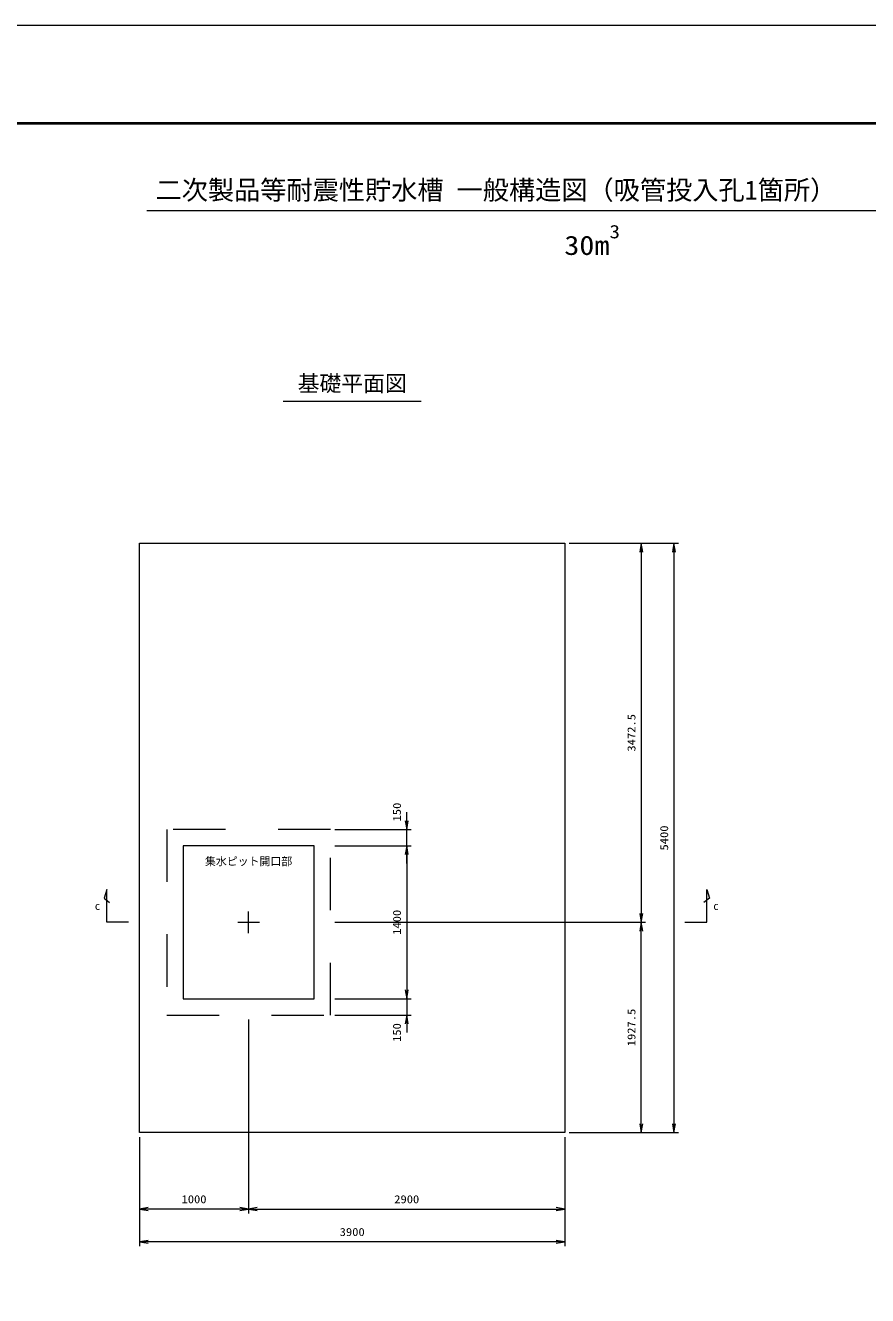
# Model space of a CAD drawing. Units: millimetres at full size. Extents: x 0 to 33600, y 27760 to 51520.
# Drawn here: x 11604 to 19325, y 39882 to 51520 of the extents above; entities that cross this region are included whole.
import ezdxf
from ezdxf.enums import TextEntityAlignment as Align

# ---------------------------------------------------------------- set-up
doc = ezdxf.new("R2010")
doc.units = ezdxf.units.MM
doc.header["$LTSCALE"] = 80.0044
doc.linetypes.add('CHAIN', pattern=[18.5, 12, -1.5, 3.5, -1.5])
doc.linetypes.add('DASHED_SPACED', pattern=[12, 6, -6])
for name, color, linetype, lineweight in [('0_2', 4, 'Continuous', 13), ('Defpoints_5', 5, 'Continuous', 13), ('図枠', 1, 'Continuous', 40), ('寸法', 6, 'Continuous', 13), ('文字', 2, 'Continuous', 13)]:
    doc.layers.add(name, color=color, linetype=linetype, lineweight=lineweight)
doc.styles.add('ＭＳ ゴシック', font='')
doc.styles.get('ＭＳ ゴシック').set_extended_font_data('MS Gothic')

# ---------------------------------------------------------------- blocks, each defined once
blk = doc.blocks.new('open_arrow')
at = {"color": 0, "linetype": 'Continuous', "lineweight": -2}
blk.add_lwpolyline([(7.5, 1.25), (0, 0), (7.5, -1.25)], dxfattribs=at)

msp = doc.modelspace()

# ---------------------------------------------------------------- linework, layer by layer
at = {"layer": '0_2', "color": 2, "linetype": 'CHAIN'}
for p, q in [((13550, 43302.5), (13750, 43302.5)), ((13650, 43202.5), (13650, 43402.5))]:
    msp.add_line(p, q, dxfattribs=at)
at = {"layer": '0_2', "color": 7}
for points in [[(12650, 46775), (16550, 46775), (16550, 41375), (12650, 41375)], [(13050, 42602.5), (14250, 42602.5), (14250, 44002.5), (13050, 44002.5)]]:
    msp.add_lwpolyline(points, close=True, dxfattribs=at)
at = {"layer": '0_2', "color": 7, "linetype": 'DASHED_SPACED'}
msp.add_lwpolyline([(12900, 42452.5), (14400, 42452.5), (14400, 44152.5), (12900, 44152.5)], close=True, dxfattribs=at)
at = {"layer": 'Defpoints_5'}
msp.add_lwpolyline([(0, 27760), (33600, 27760), (33600, 51520), (0, 51520)], close=True, dxfattribs=at)
at = {"layer": '図枠'}
msp.add_lwpolyline([(900, 28660), (32700, 28660), (32700, 50620), (900, 50620)], close=True, dxfattribs=at)
at = {"layer": '寸法'}
for p, q in [((16590, 46775), (17290, 46775)), ((16590, 46775), (17590, 46775)), ((17250, 46775), (17250, 43302.5)), ((17550, 46775), (17550, 41375)), ((15100, 43842.5), (15100, 44312.5)), ((14440, 44152.5), (15140, 44152.5)), ((14440, 44002.5), (15140, 44002.5)), ((14440, 44002.5), (15140, 44002.5)), ((15100, 44002.5), (15100, 42602.5)), ((14440, 43302.5), (17290, 43302.5)), ((14480, 43302.5), (17290, 43302.5)), ((17250, 41375), (17250, 43302.5)), ((15100, 42762.5), (15100, 42292.5)), ((14440, 42602.5), (15140, 42602.5)), ((14440, 42602.5), (15140, 42602.5)), ((13650, 42412.5), (13650, 40635)), ((13650, 42412.5), (13650, 40635)), ((14440, 42452.5), (15140, 42452.5)), ((12650, 41335), (12650, 40635)), ((12650, 41335), (12650, 40335)), ((16550, 41335), (16550, 40635)), ((16550, 41335), (16550, 40335)), ((16590, 41375), (17290, 41375)), ((16590, 41375), (17590, 41375)), ((13650, 40675), (12650, 40675)), ((13650, 40675), (16550, 40675)), ((16550, 40375), (12650, 40375))]:
    msp.add_line(p, q, dxfattribs=at)
for points in [[(12550, 43302.5), (12350, 43302.5), (12350, 43602.5), (12325, 43522.5), (12375, 43482.5)], [(17650, 43302.5), (17850, 43302.5), (17850, 43602.5), (17875, 43522.5), (17825, 43482.5)]]:
    msp.add_lwpolyline(points, dxfattribs=at)
at = {"layer": '文字'}
for p, q in [((21409.49, 49820), (12716.67, 49820)), ((15233.33, 48073), (13966.67, 48073))]:
    msp.add_line(p, q, dxfattribs=at)

# ---------------------------------------------------------------- block references
at = {"layer": '寸法', "xscale": 10.7, "yscale": 10.7}
for p, rotation in [((17250, 46775), 270), ((17550, 46775), 270), ((15100, 44152.5), 90), ((15100, 44002.5), 270), ((15100, 44002.5), 270), ((17250, 43302.5), 90), ((17250, 43302.5), 270), ((15100, 42602.5), 90), ((15100, 42602.5), 90), ((15100, 42452.5), 270), ((17250, 41375), 90), ((17550, 41375), 90), ((13650, 40675), 180), ((16550, 40675), 180), ((16550, 40375), 180)]:
    msp.add_blockref('open_arrow', p, dxfattribs=dict(at, rotation=rotation))
for p in [(12650, 40675), (13650, 40675), (12650, 40375)]:
    msp.add_blockref('open_arrow', p, dxfattribs=at)

# ---------------------------------------------------------------- texts
at = {"layer": '寸法', "style": 'ＭＳ ゴシック', "width": 1.15}
for s, p in [('3472.5', (17160, 45038.75)), ('150', (15010, 44312.5)), ('5400', (17460, 44075)), ('1400', (15010, 43302.5)), ('1927.5', (17160, 42338.75)), ('150', (15010, 42292.5))]:
    msp.add_text(s, height=73.31, rotation=90, dxfattribs=at).set_placement(p, align=Align.MIDDLE_CENTER)
at = {"layer": '寸法', "color": 3, "style": 'ＭＳ ゴシック'}
msp.add_text('c', height=73.31, dxfattribs=at).set_placement((12290, 43452.5), align=Align.MIDDLE_RIGHT)
msp.add_text('c', height=73.31, dxfattribs=at).set_placement((17910, 43452.5), align=Align.MIDDLE_LEFT)
at = {"layer": '寸法', "style": 'ＭＳ ゴシック', "width": 1.15}
for s, p in [('1000', (13150, 40765)), ('2900', (15100, 40765)), ('3900', (14600, 40465))]:
    msp.add_text(s, height=73.31, dxfattribs=at).set_placement(p, align=Align.MIDDLE_CENTER)
at = {"layer": '文字', "style": 'ＭＳ ゴシック'}
msp.add_text('二次製品等耐震性貯水槽 一般構造図（吸管投入孔1箇所）', height=176, dxfattribs=at).set_placement((12796.67, 50100), align=Align.TOP_LEFT)
at = {"layer": '文字', "style": 'ＭＳ ゴシック', "width": 1.15}
for s, height, p in [('30m', 176, (16544.7, 49364)), ('3', 123.2, (16958.7, 49532))]:
    msp.add_text(s, height=height, dxfattribs=at).set_placement(p, align=Align.BOTTOM_LEFT)
at = {"layer": '文字', "style": 'ＭＳ ゴシック'}
msp.add_text('基礎平面図', height=146.6, dxfattribs=at).set_placement((14600, 48313), align=Align.TOP_CENTER)
msp.add_text('集水ピット開口部', height=73.31, dxfattribs=at).set_placement((13650, 43802.5), align=Align.BOTTOM_CENTER)

doc.saveas('drawing.dxf')
